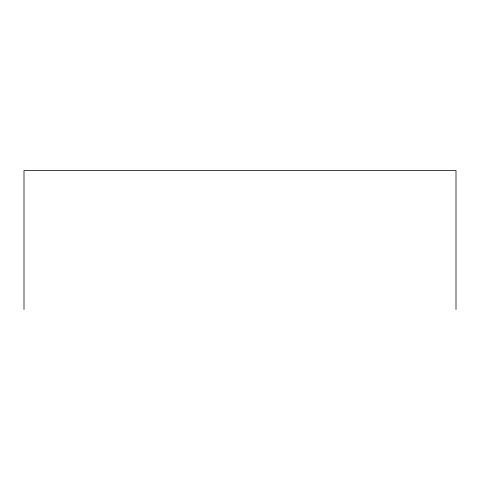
<?xml version="1.0" encoding="UTF-8"?>
<svg xmlns="http://www.w3.org/2000/svg" width="480" height="480" viewBox="0 0 480 480"><rect width="100%" height="100%" fill="white"/><g stroke="black" fill="none" stroke-linecap="round" stroke-linejoin="round"><path stroke-width="0.72" d="M456 309.432L456 170.568L24 170.568L24 309.432"/></g></svg>
